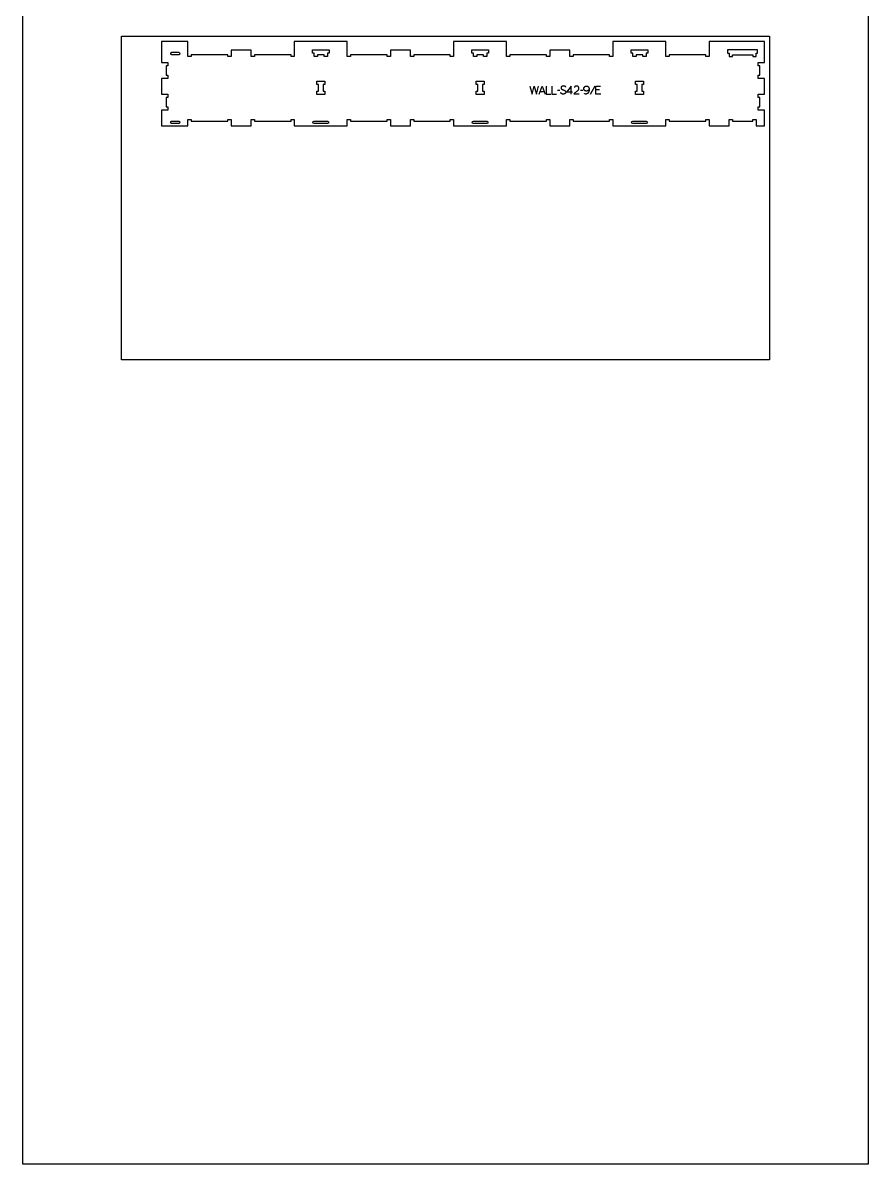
# Model space of a CAD drawing. Extents: x 5216 to 8399, y -19593 to -11999.
# Drawn here: x 5216 to 8399, y -19593 to -15293 of the extents above; entities that cross this region are included whole.
import ezdxf

# ---------------------------------------------------------------- set-up
doc = ezdxf.new("R2010")
doc.units = 0
for name, color, linetype in [('0_SHEET_SPRUCEPLY_2440X122', 1, 'CONTINUOUS'), ('1_ANYTOOL_1MMDEEP_LABELS_S', 2, 'CONTINUOUS'), ('3_ANYTOOL_CUTTHROUGH_INSID', 4, 'CONTINUOUS'), ('4_ANYTOOL_CUTTHROUGH_OUTSI', 5, 'CONTINUOUS'), ('DONOTCUT', 18, 'CONTINUOUS')]:
    doc.layers.add(name, color=color, linetype=linetype)

msp = doc.modelspace()

# ---------------------------------------------------------------- linework, layer by layer
at = {"layer": '0_SHEET_SPRUCEPLY_2440X122'}
msp.add_lwpolyline([(8027.3, -15343.3), (8027.3, -16563.3), (5587.3, -16563.3), (5587.3, -15343.3)], close=True, dxfattribs=at)
at = {"layer": '1_ANYTOOL_1MMDEEP_LABELS_S'}
for points in [[(7125.4, -15531.6), (7133.2, -15561.6), (7141.6, -15532.5), (7150.1, -15561.6), (7157.6, -15531.6)], [(7160.2, -15561.6), (7171, -15531.6), (7182.1, -15561.6)], [(7163.6, -15552.1), (7178.5, -15552.1)], [(7186.4, -15531.6), (7186.4, -15561.6), (7203.5, -15561.6)], [(7208.2, -15531.6), (7208.2, -15561.6), (7225.3, -15561.6)], [(7237.9, -15547.7), (7229.2, -15547.8)], [(7260.2, -15536.2), (7260.2, -15536), (7260.2, -15535.9), (7260.2, -15535.8), (7260.2, -15535.7), (7260.2, -15535.6), (7260.1, -15535.6), (7260.1, -15535.5), (7260.1, -15535.4), (7260.1, -15535.3), (7260.1, -15535.2), (7260.1, -15535.1), (7260.1, -15535), (7260, -15535), (7260, -15534.9), (7260, -15534.8), (7260, -15534.7), (7259.9, -15534.6), (7259.9, -15534.6), (7259.9, -15534.5), (7259.8, -15534.4), (7259.8, -15534.4), (7259.8, -15534.3), (7259.7, -15534.2), (7259.7, -15534.1), (7259.6, -15534.1), (7259.6, -15534), (7259.6, -15533.9), (7259.5, -15533.9), (7259.5, -15533.8), (7259.4, -15533.7), (7259.4, -15533.7), (7259.3, -15533.6), (7259.3, -15533.6), (7259.2, -15533.5), (7259.1, -15533.4), (7259.1, -15533.4), (7259, -15533.3), (7259, -15533.3), (7258.9, -15533.2), (7258.8, -15533.2), (7258.8, -15533.1), (7258.7, -15533.1), (7258.6, -15533), (7258.6, -15533), (7258.5, -15532.9), (7258.4, -15532.9), (7258.3, -15532.8), (7258.3, -15532.8), (7258.2, -15532.7), (7258.1, -15532.7), (7258, -15532.6), (7257.9, -15532.6), (7257.7, -15532.5), (7257.5, -15532.4), (7257.3, -15532.3), (7257.1, -15532.3), (7256.9, -15532.2), (7256.1, -15532), (7255.3, -15531.8), (7254.5, -15531.6), (7253.7, -15531.5), (7253.4, -15531.4), (7253, -15531.4), (7252.6, -15531.4), (7252.2, -15531.3), (7251.9, -15531.3), (7251.5, -15531.3), (7251.2, -15531.3), (7250.8, -15531.3), (7250.6, -15531.3), (7250.4, -15531.3), (7250.2, -15531.3), (7250, -15531.3), (7249.8, -15531.3), (7249.6, -15531.3), (7249.5, -15531.4), (7249.3, -15531.4), (7249.1, -15531.4), (7248.9, -15531.4), (7248.7, -15531.5), (7248.5, -15531.5), (7248.4, -15531.6), (7248.2, -15531.6), (7248, -15531.7), (7247.8, -15531.7), (7247.7, -15531.8), (7247.5, -15531.8), (7247.3, -15531.9), (7247.1, -15532), (7247, -15532.1), (7246.8, -15532.1), (7246.6, -15532.2), (7246.5, -15532.3), (7246.3, -15532.4), (7246.1, -15532.5), (7246, -15532.6), (7245.8, -15532.7), (7245.7, -15532.8), (7245.5, -15532.9), (7245.3, -15533), (7245.2, -15533.1), (7245, -15533.2), (7244.9, -15533.3), (7244.7, -15533.4), (7244.6, -15533.6), (7244.5, -15533.7), (7244.3, -15533.8), (7244.2, -15534), (7244.1, -15534.1), (7244, -15534.2), (7243.9, -15534.4), (7243.8, -15534.5), (7243.7, -15534.7), (7243.6, -15534.8), (7243.5, -15535), (7243.4, -15535.1), (7243.3, -15535.3), (7243.2, -15535.5), (7243.2, -15535.6), (7243.1, -15535.8), (7243, -15536), (7243, -15536.2), (7242.9, -15536.3), (7242.9, -15536.5), (7242.9, -15536.7), (7242.8, -15536.9), (7242.8, -15537.1), (7242.8, -15537.3), (7242.7, -15537.5), (7242.7, -15537.7), (7242.7, -15537.9), (7242.7, -15538.1), (7242.7, -15538.3), (7242.7, -15538.5), (7242.7, -15538.7), (7242.7, -15538.9), (7242.7, -15539.1), (7242.8, -15539.3), (7242.8, -15539.5), (7242.8, -15539.7), (7242.9, -15539.9), (7242.9, -15540.1), (7243, -15540.3), (7243, -15540.5), (7243.1, -15540.6), (7243.1, -15540.7), (7243.2, -15540.8), (7243.2, -15540.9), (7243.2, -15541), (7243.3, -15541.1), (7243.3, -15541.1), (7243.4, -15541.2), (7243.4, -15541.3), (7243.5, -15541.4), (7243.5, -15541.5), (7243.5, -15541.5), (7243.6, -15541.6), (7243.6, -15541.7), (7243.7, -15541.8), (7243.8, -15541.8), (7243.8, -15541.9), (7243.9, -15542), (7243.9, -15542), (7244, -15542.1), (7244, -15542.2), (7244.1, -15542.2), (7244.2, -15542.3), (7244.2, -15542.4), (7244.3, -15542.4), (7244.4, -15542.6), (7244.6, -15542.7), (7244.7, -15542.8), (7244.9, -15542.9), (7245, -15543), (7245.2, -15543.1), (7245.4, -15543.3), (7245.5, -15543.4), (7246.2, -15543.7), (7247, -15544.1), (7247.7, -15544.5), (7248.5, -15544.8), (7249.3, -15545.2), (7250.1, -15545.5), (7250.9, -15545.8), (7251.7, -15546.2), (7252.5, -15546.5), (7253.3, -15546.8), (7254.1, -15547.1), (7254.9, -15547.5), (7255.6, -15547.9), (7256.4, -15548.3), (7257.1, -15548.7), (7257.7, -15549.1), (7257.9, -15549.2), (7258.1, -15549.3), (7258.2, -15549.4), (7258.3, -15549.5), (7258.4, -15549.6), (7258.4, -15549.6), (7258.5, -15549.7), (7258.6, -15549.7), (7258.6, -15549.8), (7258.7, -15549.9), (7258.8, -15549.9), (7258.8, -15550), (7258.9, -15550.1), (7259, -15550.1), (7259, -15550.2), (7259.1, -15550.3), (7259.1, -15550.4), (7259.2, -15550.4), (7259.2, -15550.5), (7259.3, -15550.6), (7259.3, -15550.7), (7259.4, -15550.7), (7259.4, -15550.8), (7259.5, -15550.9), (7259.5, -15551), (7259.6, -15551.1), (7259.6, -15551.1), (7259.7, -15551.2), (7259.7, -15551.3), (7259.7, -15551.4), (7259.8, -15551.5), (7259.8, -15551.6), (7259.8, -15551.7), (7259.9, -15551.7), (7259.9, -15551.8), (7259.9, -15551.9), (7259.9, -15552), (7260, -15552.2), (7260, -15552.4), (7260.1, -15552.6), (7260.1, -15552.8), (7260.1, -15553), (7260.1, -15553.2), (7260.2, -15553.4), (7260.2, -15553.6), (7260.2, -15553.9), (7260.2, -15554.1), (7260.2, -15554.3), (7260.1, -15554.5), (7260.1, -15554.8), (7260.1, -15555), (7260.1, -15555.2), (7260, -15555.4), (7260, -15555.7), (7259.9, -15555.9), (7259.9, -15556.1), (7259.8, -15556.3), (7259.8, -15556.5), (7259.7, -15556.7), (7259.6, -15556.9), (7259.6, -15557.1), (7259.5, -15557.3), (7259.4, -15557.4), (7259.3, -15557.6), (7259.2, -15557.8), (7259.1, -15558), (7259, -15558.1), (7258.9, -15558.3), (7258.8, -15558.5), (7258.6, -15558.6), (7258.5, -15558.8), (7258.4, -15558.9), (7258.2, -15559.1), (7258.1, -15559.2), (7258, -15559.3), (7257.8, -15559.5), (7257.6, -15559.6), (7257.5, -15559.7), (7257.3, -15559.9), (7257.1, -15560), (7257, -15560.1), (7256.6, -15560.3), (7256.2, -15560.5), (7255.9, -15560.7), (7255.5, -15560.9), (7255.1, -15561.1), (7254.8, -15561.2), (7254.6, -15561.3), (7254.4, -15561.3), (7254.2, -15561.4), (7254, -15561.5), (7253.8, -15561.5), (7253.6, -15561.6), (7253.4, -15561.6), (7253.2, -15561.7), (7253, -15561.7), (7252.8, -15561.8), (7252.6, -15561.8), (7252.4, -15561.8), (7252.2, -15561.8), (7252, -15561.9), (7251.6, -15561.9), (7251.2, -15561.9), (7250.8, -15562), (7250.4, -15562), (7250, -15561.9), (7249.6, -15561.9), (7249.2, -15561.9), (7248.8, -15561.8), (7248.4, -15561.8), (7248, -15561.7), (7247.6, -15561.6), (7247.2, -15561.5), (7246.9, -15561.4), (7246.5, -15561.2), (7246.1, -15561.1), (7245.8, -15560.9), (7245.4, -15560.8), (7245.1, -15560.6), (7244.7, -15560.4), (7244.5, -15560.3), (7244.4, -15560.2), (7244.2, -15560.1), (7244.1, -15560), (7243.9, -15559.9), (7243.8, -15559.8), (7243.6, -15559.6), (7243.5, -15559.5), (7243.4, -15559.4), (7243.3, -15559.3), (7243.2, -15559.1), (7243, -15559), (7243, -15558.9), (7242.9, -15558.9), (7242.9, -15558.8), (7242.8, -15558.7), (7242.8, -15558.7), (7242.7, -15558.6), (7242.7, -15558.5), (7242.7, -15558.4), (7242.6, -15558.4), (7242.6, -15558.3), (7242.5, -15558.2), (7242.5, -15558.2), (7242.5, -15558.1), (7242.4, -15558), (7242.4, -15557.9), (7242.4, -15557.8), (7242.3, -15557.8), (7242.3, -15557.7), (7242.3, -15557.6), (7242.2, -15557.5), (7242.2, -15557.4), (7242.1, -15557.2), (7242.1, -15557), (7242.1, -15556.8), (7242, -15556.7), (7242, -15556.5), (7242, -15556.3), (7242, -15556.1), (7242, -15555.9), (7242, -15555.7)], [(7280.2, -15561.6), (7280.2, -15531.6), (7264.2, -15553)], [(7264.2, -15553), (7286, -15553)], [(7310.4, -15561.6), (7292.1, -15561.5), (7292.3, -15561.1), (7292.3, -15560.8), (7292.4, -15560.6), (7292.5, -15560.4), (7292.6, -15560.2), (7292.7, -15560), (7292.8, -15559.8), (7292.9, -15559.5), (7293, -15559.3), (7293.1, -15559.1), (7293.2, -15558.9), (7293.3, -15558.7), (7293.4, -15558.5), (7293.6, -15558.3), (7293.7, -15558.1), (7293.8, -15558), (7293.9, -15557.8), (7294.1, -15557.6), (7294.2, -15557.4), (7294.4, -15557.2), (7294.5, -15557), (7294.7, -15556.9), (7294.8, -15556.7), (7295, -15556.5), (7295.1, -15556.3), (7295.3, -15556.2), (7295.5, -15556), (7295.6, -15555.8), (7295.8, -15555.7), (7296.2, -15555.4), (7297.6, -15554.2), (7299.1, -15553), (7300.6, -15551.8), (7302.2, -15550.7), (7302.9, -15550.1), (7303.7, -15549.5), (7304.4, -15549), (7305.1, -15548.4), (7305.7, -15547.8), (7306.4, -15547.2), (7307, -15546.6), (7307.6, -15546), (7307.7, -15545.8), (7307.9, -15545.7), (7308, -15545.5), (7308.1, -15545.3), (7308.3, -15545.2), (7308.4, -15545), (7308.5, -15544.8), (7308.6, -15544.7), (7308.7, -15544.5), (7308.8, -15544.3), (7308.9, -15544.1), (7309, -15543.9), (7309.1, -15543.8), (7309.2, -15543.6), (7309.3, -15543.4), (7309.4, -15543.2), (7309.4, -15543), (7309.5, -15542.8), (7309.6, -15542.6), (7309.6, -15542.4), (7309.7, -15542.2), (7309.7, -15542), (7309.8, -15541.8), (7309.8, -15541.6), (7309.8, -15541.4), (7309.9, -15541.2), (7309.9, -15540.9), (7309.9, -15540.7), (7309.9, -15540.5), (7309.9, -15540.3), (7309.9, -15540.1), (7309.9, -15539.8), (7309.9, -15539.6), (7309.9, -15539.3), (7309.9, -15539.1), (7309.9, -15538.9), (7309.9, -15538.6), (7309.9, -15538.4), (7309.8, -15538.2), (7309.8, -15537.9), (7309.7, -15537.7), (7309.7, -15537.5), (7309.6, -15537.3), (7309.6, -15537.1), (7309.5, -15536.9), (7309.5, -15536.7), (7309.4, -15536.5), (7309.3, -15536.3), (7309.2, -15536.1), (7309.1, -15535.9), (7309.1, -15535.7), (7309, -15535.6), (7308.9, -15535.4), (7308.7, -15535.2), (7308.6, -15535), (7308.5, -15534.9), (7308.4, -15534.7), (7308.3, -15534.6), (7308.1, -15534.4), (7308, -15534.3), (7307.9, -15534.1), (7307.7, -15534), (7307.6, -15533.8), (7307.4, -15533.7), (7307.3, -15533.6), (7307.1, -15533.5), (7306.9, -15533.3), (7306.8, -15533.2), (7306.6, -15533.1), (7306.4, -15533), (7306.2, -15532.9), (7306.1, -15532.8), (7305.9, -15532.7), (7305.7, -15532.6), (7305.5, -15532.5), (7305.3, -15532.4), (7305.1, -15532.3), (7304.9, -15532.3), (7304.8, -15532.2), (7304.6, -15532.1), (7304.4, -15532.1), (7304.1, -15532), (7303.9, -15532), (7303.7, -15531.9), (7303.5, -15531.9), (7303.3, -15531.8), (7303.1, -15531.8), (7302.9, -15531.7), (7302.7, -15531.7), (7302.4, -15531.7), (7302.2, -15531.7), (7302, -15531.6), (7301.7, -15531.6), (7301.5, -15531.6), (7301, -15531.6), (7300.7, -15531.6), (7300.3, -15531.6), (7299.9, -15531.7), (7299.6, -15531.7), (7299.3, -15531.7), (7298.9, -15531.8), (7298.6, -15531.9), (7298.3, -15531.9), (7298, -15532), (7297.8, -15532.1), (7297.7, -15532.1), (7297.5, -15532.2), (7297.4, -15532.2), (7297.2, -15532.3), (7297.1, -15532.3), (7296.9, -15532.4), (7296.8, -15532.5), (7296.6, -15532.5), (7296.5, -15532.6), (7296.4, -15532.7), (7296.2, -15532.7), (7296.1, -15532.8), (7295.9, -15532.9), (7295.8, -15533), (7295.7, -15533), (7295.6, -15533.1), (7295.4, -15533.2), (7295.3, -15533.3), (7295.2, -15533.4), (7295.1, -15533.5), (7294.9, -15533.6), (7294.8, -15533.7), (7294.7, -15533.8), (7294.6, -15533.9), (7294.5, -15534), (7294.4, -15534.1), (7294.3, -15534.2), (7294.1, -15534.4), (7294, -15534.5), (7293.9, -15534.6), (7293.8, -15534.7), (7293.6, -15535), (7293.4, -15535.2), (7293.2, -15535.5), (7293.1, -15535.8), (7292.9, -15536.1), (7292.7, -15536.4), (7292.5, -15536.7)], [(7324.1, -15547.7), (7315.3, -15547.8)], [(7328.4, -15541), (7328.4, -15540.7), (7328.4, -15540.5), (7328.4, -15540.2), (7328.5, -15539.9), (7328.5, -15539.7), (7328.5, -15539.4), (7328.5, -15539.2), (7328.6, -15538.9), (7328.6, -15538.7), (7328.7, -15538.5), (7328.7, -15538.2), (7328.8, -15538), (7328.9, -15537.8), (7328.9, -15537.6), (7329, -15537.3), (7329.1, -15537.1), (7329.2, -15536.9), (7329.3, -15536.7), (7329.4, -15536.5), (7329.5, -15536.3), (7329.6, -15536.1), (7329.7, -15535.9), (7329.8, -15535.7), (7330, -15535.5), (7330.1, -15535.3), (7330.2, -15535.1), (7330.4, -15535), (7330.5, -15534.8), (7330.7, -15534.6), (7330.8, -15534.5), (7331, -15534.3), (7331.2, -15534.1), (7331.4, -15534), (7331.5, -15533.8), (7331.7, -15533.7), (7331.9, -15533.5), (7332.1, -15533.4), (7332.3, -15533.3), (7332.5, -15533.2), (7332.7, -15533), (7332.9, -15532.9), (7333.1, -15532.8), (7333.3, -15532.7), (7333.5, -15532.6), (7333.7, -15532.5), (7333.9, -15532.4), (7334.1, -15532.3), (7334.3, -15532.2), (7334.5, -15532.2), (7334.8, -15532.1), (7335, -15532), (7335.2, -15532), (7335.4, -15531.9), (7335.7, -15531.9), (7335.9, -15531.8), (7336.2, -15531.8), (7336.4, -15531.7), (7336.6, -15531.7), (7336.9, -15531.7), (7337.1, -15531.6), (7337.4, -15531.6), (7337.7, -15531.6), (7337.9, -15531.6), (7338.2, -15531.6), (7338.5, -15531.6), (7338.9, -15531.6), (7339.2, -15531.6), (7339.5, -15531.7), (7339.8, -15531.7), (7340.1, -15531.7), (7340.4, -15531.8), (7340.7, -15531.8), (7341, -15531.9), (7341.3, -15532), (7341.6, -15532.1), (7341.9, -15532.1), (7342.1, -15532.2), (7342.4, -15532.3), (7342.6, -15532.5), (7342.9, -15532.6), (7343, -15532.6), (7343.1, -15532.7), (7343.2, -15532.8), (7343.4, -15532.8), (7343.5, -15532.9), (7343.6, -15533), (7343.7, -15533), (7343.8, -15533.1), (7343.9, -15533.2), (7344, -15533.3), (7344.1, -15533.3), (7344.2, -15533.4), (7344.3, -15533.5), (7344.4, -15533.6), (7344.5, -15533.7), (7344.6, -15533.8), (7344.7, -15533.9), (7344.8, -15533.9), (7344.9, -15534), (7345, -15534.1), (7345.1, -15534.2), (7345.2, -15534.3), (7345.3, -15534.4), (7345.4, -15534.5), (7345.5, -15534.8), (7345.7, -15535), (7345.9, -15535.2), (7346, -15535.4), (7346.2, -15535.7), (7346.3, -15535.9), (7346.4, -15536.2), (7346.6, -15536.4), (7346.7, -15536.7), (7346.8, -15536.9), (7346.9, -15537.2), (7347, -15537.4), (7347.1, -15537.7), (7347.2, -15537.9), (7347.3, -15538.2), (7347.4, -15538.5), (7347.5, -15538.7), (7347.6, -15539), (7347.7, -15539.3), (7347.8, -15539.5), (7347.9, -15540.1), (7348, -15540.6), (7348.1, -15541.2), (7348.2, -15541.8), (7348.3, -15542.4), (7348.3, -15543), (7348.3, -15543.6), (7348.3, -15544.2), (7348.3, -15544.8), (7348.3, -15545.5), (7348.3, -15546.2), (7348.2, -15546.9), (7348.1, -15547.6), (7348, -15548.3), (7347.9, -15548.9), (7347.7, -15550.1), (7347.6, -15550.7), (7347.4, -15551.3), (7347.3, -15551.9), (7347.1, -15552.5), (7347, -15552.7), (7346.9, -15553), (7346.7, -15553.3), (7346.6, -15553.6), (7346.5, -15553.8), (7346.4, -15554.1), (7346.3, -15554.4), (7346.1, -15554.7), (7346, -15554.9), (7345.8, -15555.2), (7345.7, -15555.4), (7345.5, -15555.7), (7345.4, -15555.9), (7345.2, -15556.2), (7345.1, -15556.4), (7344.9, -15556.7), (7344.7, -15556.9), (7344.5, -15557.1), (7344.3, -15557.4), (7344.1, -15557.6), (7344, -15557.8), (7343.8, -15558.1), (7343.6, -15558.3), (7343.3, -15558.5), (7343.1, -15558.7), (7342.9, -15558.9), (7342.7, -15559.1), (7342.5, -15559.3), (7342.3, -15559.4), (7342.1, -15559.6), (7341.8, -15559.8), (7341.6, -15559.9), (7341.4, -15560.1), (7341.1, -15560.2), (7340.9, -15560.4), (7340.6, -15560.5), (7340.4, -15560.6), (7340.1, -15560.7), (7339.9, -15560.8), (7339.6, -15560.9), (7339.4, -15561), (7339.1, -15561.1), (7338.9, -15561.2), (7338.6, -15561.3), (7338.3, -15561.3), (7338, -15561.4), (7337.8, -15561.4), (7337.5, -15561.5), (7337.2, -15561.5), (7336.9, -15561.6), (7336.6, -15561.6), (7336.3, -15561.6), (7336, -15561.6), (7335.7, -15561.6), (7335.4, -15561.6), (7335, -15561.6), (7334.9, -15561.6), (7334.7, -15561.6), (7334.5, -15561.5), (7334.4, -15561.5), (7334.2, -15561.5), (7334, -15561.5), (7333.9, -15561.4), (7333.7, -15561.4), (7333.6, -15561.4), (7333.4, -15561.3), (7333.2, -15561.3), (7333.1, -15561.2), (7332.9, -15561.2), (7332.8, -15561.1), (7332.6, -15561.1), (7332.5, -15561), (7332.3, -15561), (7332.2, -15560.9), (7332, -15560.8), (7331.9, -15560.8), (7331.7, -15560.7), (7331.6, -15560.6), (7331.5, -15560.5), (7331.3, -15560.5), (7331.2, -15560.4), (7331, -15560.3), (7330.9, -15560.2), (7330.8, -15560.1)], [(7348.3, -15542.8), (7348.2, -15543.1), (7348, -15543.5), (7347.8, -15543.8), (7347.7, -15544.1), (7347.5, -15544.5), (7347.3, -15544.8), (7347.1, -15545.1), (7346.9, -15545.5), (7346.6, -15545.8), (7346.4, -15546.1), (7346.1, -15546.4), (7345.9, -15546.7), (7345.6, -15547), (7345.3, -15547.3), (7345, -15547.6), (7344.7, -15547.9), (7344.5, -15548.1), (7344.4, -15548.2), (7344.2, -15548.3), (7344, -15548.5), (7343.9, -15548.6), (7343.7, -15548.7), (7343.5, -15548.8), (7343.3, -15548.9), (7343.2, -15549), (7343, -15549.1), (7342.8, -15549.2), (7342.6, -15549.3), (7342.4, -15549.4), (7342.2, -15549.5), (7342, -15549.6), (7341.8, -15549.7), (7341.6, -15549.7), (7341.4, -15549.8), (7341.2, -15549.9), (7341, -15549.9), (7340.8, -15550), (7340.5, -15550), (7340.3, -15550.1), (7340.1, -15550.1), (7339.9, -15550.1), (7339.6, -15550.2), (7339.4, -15550.2), (7339.2, -15550.2), (7338.9, -15550.2), (7338.7, -15550.2), (7338.4, -15550.2), (7338.2, -15550.3), (7337.9, -15550.2), (7337.7, -15550.2), (7337.4, -15550.2), (7337.1, -15550.2), (7336.9, -15550.2), (7336.6, -15550.2), (7336.4, -15550.1), (7336.1, -15550.1), (7335.9, -15550.1), (7335.7, -15550), (7335.4, -15550), (7335.2, -15549.9), (7335, -15549.9), (7334.7, -15549.8), (7334.5, -15549.7), (7334.3, -15549.6), (7334.1, -15549.6), (7333.9, -15549.5), (7333.6, -15549.4), (7333.4, -15549.3), (7333.2, -15549.2), (7333, -15549.1), (7332.8, -15549), (7332.6, -15548.9), (7332.4, -15548.8), (7332.2, -15548.7), (7332.1, -15548.5), (7331.9, -15548.4), (7331.7, -15548.3), (7331.5, -15548.1), (7331.3, -15548), (7331.2, -15547.8), (7331, -15547.7), (7330.8, -15547.5), (7330.7, -15547.4), (7330.5, -15547.2), (7330.4, -15547), (7330.2, -15546.9), (7330.1, -15546.7), (7330, -15546.5), (7329.8, -15546.3), (7329.7, -15546.1), (7329.6, -15545.9), (7329.5, -15545.7), (7329.4, -15545.5), (7329.3, -15545.3), (7329.2, -15545.1), (7329.1, -15544.9), (7329, -15544.7), (7328.9, -15544.5), (7328.9, -15544.3), (7328.8, -15544), (7328.7, -15543.8), (7328.7, -15543.6), (7328.6, -15543.3), (7328.6, -15543.1), (7328.5, -15542.8), (7328.5, -15542.6), (7328.5, -15542.3), (7328.5, -15542.1), (7328.4, -15541.8), (7328.4, -15541.5), (7328.4, -15541.3), (7328.4, -15541)], [(7369.7, -15532.1), (7352.5, -15562.9)], [(7392.1, -15561.6), (7373.2, -15561.6), (7373.2, -15531.6), (7391, -15531.6)], [(7387.8, -15545.5), (7373.2, -15545.5)]]:
    msp.add_lwpolyline(points, dxfattribs=at)
at = {"layer": '3_ANYTOOL_CUTTHROUGH_INSID', "color": 4}
for points in [[(5802.7, -15404.3, -1), (5802.7, -15413.8), (5777, -15413.8), (5776.9, -15413.8), (5776.8, -15413.8), (5776.7, -15413.8), (5776.6, -15413.8), (5776.5, -15413.8), (5776.4, -15413.8), (5776.3, -15413.8), (5776.2, -15413.7), (5776.1, -15413.7), (5776, -15413.7), (5775.9, -15413.7), (5775.8, -15413.6), (5775.7, -15413.6), (5775.6, -15413.6), (5775.5, -15413.5), (5775.4, -15413.5), (5775.3, -15413.4), (5775.2, -15413.4), (5775.1, -15413.3), (5775, -15413.3), (5775, -15413.2), (5774.9, -15413.1), (5774.8, -15413.1), (5774.7, -15413), (5774.6, -15412.9), (5774.5, -15412.9), (5774.4, -15412.8), (5774.4, -15412.7), (5774.3, -15412.6), (5774.2, -15412.6), (5774.1, -15412.5), (5774.1, -15412.4), (5774, -15412.3), (5773.9, -15412.2), (5773.9, -15412.1), (5773.8, -15412), (5773.7, -15411.9), (5773.7, -15411.8), (5773.6, -15411.7), (5773.6, -15411.6), (5773.5, -15411.5), (5773.5, -15411.4), (5773.4, -15411.3), (5773.4, -15411.2), (5773.3, -15411.1), (5773.3, -15411), (5773.3, -15410.9), (5773.2, -15410.8), (5773.2, -15410.7), (5773.2, -15410.6), (5773.1, -15410.5), (5773.1, -15410.4), (5773.1, -15410.3), (5773.1, -15410.1), (5773, -15410), (5773, -15409.9), (5773, -15409.8), (5773, -15409.7), (5773, -15409.6), (5773, -15409.5), (5773, -15409.4), (5773, -15409.3), (5773, -15409.2), (5773, -15409.1), (5773, -15409), (5773, -15408.9), (5773, -15408.8), (5773, -15408.6), (5773, -15408.5), (5773, -15408.4), (5773, -15408.3), (5773, -15408.2), (5773, -15408.1), (5773.1, -15408), (5773.1, -15407.9), (5773.1, -15407.8), (5773.1, -15407.7), (5773.2, -15407.6), (5773.2, -15407.5), (5773.2, -15407.4), (5773.3, -15407.2), (5773.3, -15407.1), (5773.3, -15407), (5773.4, -15406.9), (5773.4, -15406.8), (5773.5, -15406.7), (5773.5, -15406.6), (5773.6, -15406.5), (5773.6, -15406.4), (5773.7, -15406.3), (5773.7, -15406.2), (5773.8, -15406.1), (5773.9, -15406), (5773.9, -15405.9), (5774, -15405.8), (5774.1, -15405.8), (5774.1, -15405.7), (5774.2, -15405.6), (5774.3, -15405.5), (5774.4, -15405.4), (5774.4, -15405.4), (5774.5, -15405.3), (5774.6, -15405.2), (5774.7, -15405.1), (5774.8, -15405.1), (5774.9, -15405), (5775, -15404.9), (5775, -15404.9), (5775.1, -15404.8), (5775.2, -15404.8), (5775.3, -15404.7), (5775.4, -15404.7), (5775.5, -15404.6), (5775.6, -15404.6), (5775.7, -15404.6), (5775.8, -15404.5), (5775.9, -15404.5), (5776, -15404.5), (5776.1, -15404.4), (5776.2, -15404.4), (5776.3, -15404.4), (5776.4, -15404.4), (5776.5, -15404.4), (5776.6, -15404.3), (5776.7, -15404.3), (5776.8, -15404.3), (5776.9, -15404.3), (5777, -15404.3)], [(5802.7, -15672.8), (5777, -15672.8), (5776.9, -15672.8), (5776.8, -15672.8), (5776.7, -15672.8), (5776.6, -15672.8), (5776.5, -15672.8), (5776.4, -15672.8), (5776.3, -15672.8), (5776.2, -15672.7), (5776.1, -15672.7), (5776, -15672.7), (5775.9, -15672.7), (5775.8, -15672.6), (5775.7, -15672.6), (5775.6, -15672.6), (5775.5, -15672.5), (5775.4, -15672.5), (5775.3, -15672.4), (5775.2, -15672.4), (5775.1, -15672.3), (5775, -15672.3), (5775, -15672.2), (5774.9, -15672.1), (5774.8, -15672.1), (5774.7, -15672), (5774.6, -15671.9), (5774.5, -15671.9), (5774.4, -15671.8), (5774.4, -15671.7), (5774.3, -15671.6), (5774.2, -15671.6), (5774.1, -15671.5), (5774.1, -15671.4), (5774, -15671.3), (5773.9, -15671.2), (5773.9, -15671.1), (5773.8, -15671), (5773.7, -15670.9), (5773.7, -15670.8), (5773.6, -15670.7), (5773.6, -15670.6), (5773.5, -15670.5), (5773.5, -15670.4), (5773.4, -15670.3), (5773.4, -15670.2), (5773.3, -15670.1), (5773.3, -15670), (5773.3, -15669.9), (5773.2, -15669.8), (5773.2, -15669.7), (5773.2, -15669.6), (5773.1, -15669.5), (5773.1, -15669.4), (5773.1, -15669.3), (5773.1, -15669.1), (5773, -15669), (5773, -15668.9), (5773, -15668.8), (5773, -15668.7), (5773, -15668.6), (5773, -15668.5), (5773, -15668.4), (5773, -15668.3), (5773, -15668.2), (5773, -15668.1), (5773, -15668), (5773, -15667.9), (5773, -15667.8), (5773, -15667.6), (5773, -15667.5), (5773, -15667.4), (5773, -15667.3), (5773, -15667.2), (5773, -15667.1), (5773.1, -15667), (5773.1, -15666.9), (5773.1, -15666.8), (5773.1, -15666.7), (5773.2, -15666.6), (5773.2, -15666.5), (5773.2, -15666.4), (5773.3, -15666.2), (5773.3, -15666.1), (5773.3, -15666), (5773.4, -15665.9), (5773.4, -15665.8), (5773.5, -15665.7), (5773.5, -15665.6), (5773.6, -15665.5), (5773.6, -15665.4), (5773.7, -15665.3), (5773.7, -15665.2), (5773.8, -15665.1), (5773.9, -15665), (5773.9, -15664.9), (5774, -15664.8), (5774.1, -15664.8), (5774.1, -15664.7), (5774.2, -15664.6), (5774.3, -15664.5), (5774.4, -15664.4), (5774.4, -15664.4), (5774.5, -15664.3), (5774.6, -15664.2), (5774.7, -15664.1), (5774.8, -15664.1), (5774.9, -15664), (5775, -15663.9), (5775, -15663.9), (5775.1, -15663.8), (5775.2, -15663.8), (5775.3, -15663.7), (5775.4, -15663.7), (5775.5, -15663.6), (5775.6, -15663.6), (5775.7, -15663.6), (5775.8, -15663.5), (5775.9, -15663.5), (5776, -15663.5), (5776.1, -15663.4), (5776.2, -15663.4), (5776.3, -15663.4), (5776.4, -15663.4), (5776.5, -15663.4), (5776.6, -15663.3), (5776.7, -15663.3), (5776.8, -15663.3), (5776.9, -15663.3), (5777, -15663.3), (5802.7, -15663.3, -1)], [(6362.7, -15672.8), (6312.7, -15672.8, -1), (6312.7, -15663.3), (6362.7, -15663.3, -1)], [(6962.7, -15672.8), (6912.7, -15672.8, -1), (6912.7, -15663.3), (6962.7, -15663.3, -1)], [(7562.7, -15672.8), (7512.7, -15672.8, -1), (7512.7, -15663.3), (7562.7, -15663.3, -1)]]:
    msp.add_lwpolyline(points, format="xyb", close=True, dxfattribs=at)
for points in [[(6325, -15413.8), (6325, -15419.8), (6312.5, -15419.8), (6312.5, -15407.8), (6306.5, -15407.8), (6306.5, -15395.3), (6369, -15395.3), (6369, -15407.8), (6363, -15407.8), (6363, -15419.8), (6350.5, -15419.8), (6350.5, -15413.8)], [(6925, -15413.8), (6925, -15419.8), (6912.5, -15419.8), (6912.5, -15407.8), (6906.5, -15407.8), (6906.5, -15395.3), (6969, -15395.3), (6969, -15407.8), (6963, -15407.8), (6963, -15419.8), (6950.5, -15419.8), (6950.5, -15413.8)], [(7525, -15413.8), (7525, -15419.8), (7512.5, -15419.8), (7512.5, -15407.8), (7506.5, -15407.8), (7506.5, -15395.3), (7569, -15395.3), (7569, -15407.8), (7563, -15407.8), (7563, -15419.8), (7550.5, -15419.8), (7550.5, -15413.8)], [(7887.5, -15413.8), (7964.2, -15413.8), (7964.2, -15419.8), (7976.7, -15419.8), (7976.7, -15407.8), (7982.7, -15407.8), (7982.7, -15395.3), (7869, -15395.3), (7869, -15407.8), (7875, -15407.8), (7875, -15419.8), (7887.5, -15419.8)], [(6347, -15525.8), (6347, -15551.3), (6353, -15551.3), (6353, -15563.8), (6322.5, -15563.8), (6322.5, -15551.3), (6328.5, -15551.3), (6328.5, -15525.8), (6322.5, -15525.8), (6322.5, -15513.3), (6353, -15513.3), (6353, -15525.8)], [(6947, -15525.8), (6947, -15551.3), (6953, -15551.3), (6953, -15563.8), (6922.5, -15563.8), (6922.5, -15551.3), (6928.5, -15551.3), (6928.5, -15525.8), (6922.5, -15525.8), (6922.5, -15513.3), (6953, -15513.3), (6953, -15525.8)], [(7547, -15525.8), (7547, -15551.3), (7553, -15551.3), (7553, -15563.8), (7522.5, -15563.8), (7522.5, -15551.3), (7528.5, -15551.3), (7528.5, -15525.8), (7522.5, -15525.8), (7522.5, -15513.3), (7553, -15513.3), (7553, -15525.8)]]:
    msp.add_lwpolyline(points, close=True, dxfattribs=at)
at = {"layer": '4_ANYTOOL_CUTTHROUGH_OUTSI', "color": 5}
msp.add_lwpolyline([(7650, -15663.3), (7687.7, -15663.3), (7788, -15663.3), (7788, -15657.3), (7800.5, -15657.3), (7800.5, -15681.3), (7875, -15681.3), (7875, -15657.3), (7887.5, -15657.3), (7887.5, -15663.3), (7964.2, -15663.3), (7964.2, -15657.3), (7976.7, -15657.3), (7976.7, -15681.3), (8008.7, -15681.3), (8008.7, -15622.8), (7984.7, -15622.8), (7984.7, -15610.3), (7990.7, -15610.3), (7990.7, -15574.8), (7984.7, -15574.8), (7984.7, -15562.3), (8008.7, -15562.3), (8008.7, -15502.8), (7984.7, -15502.8), (7984.7, -15490.3), (7990.7, -15490.3), (7990.7, -15454.8), (7984.7, -15454.8), (7984.7, -15442.3), (8008.7, -15442.3), (8008.7, -15363.8), (7800.5, -15363.8), (7800.5, -15419.8), (7788, -15419.8), (7788, -15413.8), (7687.7, -15413.8), (7650, -15413.8), (7650, -15419.8), (7637.5, -15419.8), (7637.5, -15363.8), (7438, -15363.8), (7438, -15419.8), (7425.5, -15419.8), (7425.5, -15413.8), (7287.5, -15413.8), (7287.5, -15419.8), (7275, -15419.8), (7275, -15395.8), (7200.5, -15395.8), (7200.5, -15419.8), (7188, -15419.8), (7188, -15413.8), (7050, -15413.8), (7050, -15419.8), (7037.5, -15419.8), (7037.5, -15363.8), (6838, -15363.8), (6838, -15419.8), (6825.5, -15419.8), (6825.5, -15413.8), (6687.5, -15413.8), (6687.5, -15419.8), (6675, -15419.8), (6675, -15395.8), (6600.5, -15395.8), (6600.5, -15419.8), (6588, -15419.8), (6588, -15413.8), (6450, -15413.8), (6450, -15419.8), (6437.5, -15419.8), (6437.5, -15363.8), (6238, -15363.8), (6238, -15419.8), (6225.5, -15419.8), (6225.5, -15413.8), (6187.7, -15413.8), (6087.5, -15413.8), (6087.5, -15419.8), (6075, -15419.8), (6075, -15395.8), (6000.5, -15395.8), (6000.5, -15419.8), (5988, -15419.8), (5988, -15413.8), (5887.7, -15413.8), (5850, -15413.8), (5850, -15419.8), (5837.5, -15419.8), (5837.5, -15363.8), (5738, -15363.8), (5738, -15383.6), (5738, -15395.6), (5738, -15442.3), (5762, -15442.3), (5762, -15454.8), (5756, -15454.8), (5756, -15490.3), (5762, -15490.3), (5762, -15502.8), (5738, -15502.8), (5738, -15562.3), (5762, -15562.3), (5762, -15574.8), (5756, -15574.8), (5756, -15610.3), (5762, -15610.3), (5762, -15622.8), (5738, -15622.8), (5738, -15681.3), (5837.5, -15681.3), (5837.5, -15657.3), (5850, -15657.3), (5850, -15663.3), (5887.7, -15663.3), (5988, -15663.3), (5988, -15657.3), (6000.5, -15657.3), (6000.5, -15681.3), (6075, -15681.3), (6075, -15657.3), (6087.5, -15657.3), (6087.5, -15663.3), (6187.7, -15663.3), (6225.5, -15663.3), (6225.5, -15657.3), (6238, -15657.3), (6238, -15681.3), (6437.5, -15681.3), (6437.5, -15657.3), (6450, -15657.3), (6450, -15663.3), (6588, -15663.3), (6588, -15657.3), (6600.5, -15657.3), (6600.5, -15681.3), (6675, -15681.3), (6675, -15657.3), (6687.5, -15657.3), (6687.5, -15663.3), (6825.5, -15663.3), (6825.5, -15657.3), (6838, -15657.3), (6838, -15681.3), (7037.5, -15681.3), (7037.5, -15657.3), (7050, -15657.3), (7050, -15663.3), (7188, -15663.3), (7188, -15657.3), (7200.5, -15657.3), (7200.5, -15681.3), (7275, -15681.3), (7275, -15657.3), (7287.5, -15657.3), (7287.5, -15663.3), (7425.5, -15663.3), (7425.5, -15657.3), (7438, -15657.3), (7438, -15681.3), (7637.5, -15681.3), (7637.5, -15657.3), (7650, -15657.3)], close=True, dxfattribs=at)
at = {"layer": 'DONOTCUT'}
msp.add_lwpolyline([(8399, -19592.7), (5215.6, -19592.7), (5215.6, -11999.3), (8399, -11999.3)], close=True, dxfattribs=at)

doc.saveas('drawing.dxf')
